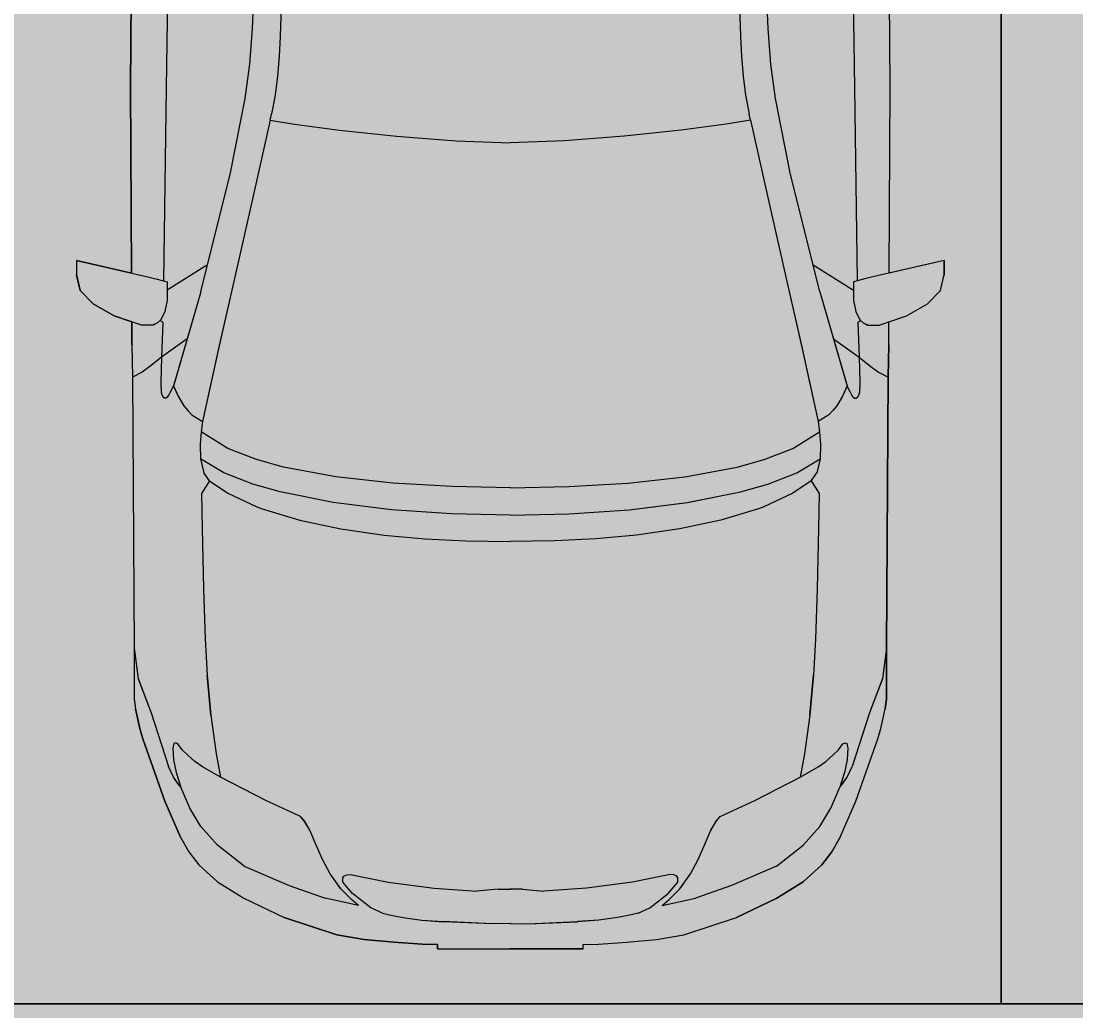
# Model space of a CAD drawing. Header units: millimetres. Extents: x 141848 to 1648660, y -821378 to -151356.
# Drawn here: x 180528 to 183075, y -270627 to -268236 of the extents above; entities that cross this region are included whole.
import ezdxf

# ---------------------------------------------------------------- set-up
doc = ezdxf.new("R2010")
doc.units = ezdxf.units.MM
doc.header["$MEASUREMENT"] = 0
for name, color, linetype in [('Cars', 7, 'Continuous'), ('Cotations - 1_100', 7, 'Continuous'), ('Extérieur - Environnement', 7, 'Continuous')]:
    doc.layers.add(name, color=color, linetype=linetype)
doc.styles.add('STYLE_GENERE_2', font='')
doc.styles.get('STYLE_GENERE_2').set_extended_font_data('Arial')
doc.dimstyles.new('STYLE_GENERE__2', dxfattribs={"dimtxt": 250, "dimasz": 190, "dimexe": 1.25, "dimexo": 0.625, "dimgap": 0, "dimtad": 1, "dimlfac": 0.001, "dimtxsty": 'STYLE_GENERE_2', "dimblk": 'ARROWHEAD_6', "dimblk1": 'ARROWHEAD_6', "dimblk2": 'ARROWHEAD_6', "dimcen": 2.5, "dimse1": 1, "dimse2": 1, "dimclrd": 7, "dimclre": 7, "dimclrt": 7, "dimazin": 3, "dimtfac": 1, "dimtmove": 0, "dimatfit": 3})

# ---------------------------------------------------------------- blocks, each defined once
blk = doc.blocks.new('Dalle_28_1', base_point=(175394.7, -271810.1))
at = {"linetype": 'Continuous', "lineweight": 0, "true_color": 0x90b349}
blk.add_hatch(color=55, dxfattribs=at).paths.add_polyline_path([(175394.7, -271810.1), (175394.7, -273590.2), (195582, -273450.5), (195571.1, -271436.3), (195571.1, -271498.6), (190571.1, -271498.6), (190571.1, -270609.8), (188115.6, -270609.8), (187894.7, -270609.8), (185394.7, -270609.8), (182894.7, -270609.8), (180394.7, -270609.8), (177894.7, -270609.8), (175394.7, -270609.8)])
at = {"color": 7, "linetype": 'Continuous', "lineweight": 5, "flags": 128}
blk.add_lwpolyline([(175394.7, -271810.1), (175394.7, -273590.2), (195582, -273450.5), (195571.1, -271436.3), (195571.1, -271498.6), (190571.1, -271498.6), (190571.1, -270609.8), (188115.6, -270609.8), (187894.7, -270609.8), (185394.7, -270609.8), (182894.7, -270609.8), (180394.7, -270609.8), (177894.7, -270609.8), (175394.7, -270609.8)], close=True, dxfattribs=at)
blk = doc.blocks.new('Car 0025')
at = {"layer": 'Cars', "color": 7, "linetype": 'Continuous', "lineweight": 13}
for p, q in [((-926.9, 2522.7), (-928.9, 2089.8)), ((-928.9, 2089.8), (-926.9, 2522.7)), ((-836.8, 2545.3), (-843.3, 2088.2)), ((812.6, 2545.3), (819.1, 2088.2)), ((904.7, 2089.8), (902.7, 2522.7)), ((904.7, 2089.8), (902.7, 2522.7)), ((-634.8, 2231.6), (-630.6, 2324.2)), ((610.6, 2231.6), (606.4, 2324.2)), ((-564.1, 2317.3), (-567.9, 2213)), ((539.9, 2317.3), (543.8, 2213)), ((-640.9, 2145.4), (-634.8, 2231.6)), ((616.7, 2145.4), (610.6, 2231.6)), ((-567.9, 2213), (-570.5, 2163.8)), ((543.8, 2213), (546.3, 2163.8)), ((-652.1, 2062.2), (-640.9, 2145.4)), ((-570.5, 2163.8), (-574.3, 2116.7)), ((546.3, 2163.8), (550.1, 2116.7)), ((627.9, 2062.2), (616.7, 2145.4)), ((-574.3, 2116.7), (-580.1, 2070.5)), ((550.1, 2116.7), (555.9, 2070.5)), ((-928.9, 2089.8), (-926.4, 1640.4)), ((-926.4, 1640.4), (-928.9, 2089.8)), ((902.2, 1640.4), (904.7, 2089.8)), ((902.2, 1640.4), (904.7, 2089.8)), ((-843.3, 2088.2), (-849.7, 1622.1)), ((-580.1, 2070.5), (-588.5, 2025.1)), ((555.9, 2070.5), (564.3, 2025.1)), ((819.1, 2088.2), (825.5, 1622.1)), ((-687.5, 1882.8), (-652.1, 2062.2)), ((663.3, 1882.8), (627.9, 2062.2)), ((-591.8, 2010.3), (-588.8, 2024.6)), ((-588.8, 2024.6), (-588.4, 2025.3)), ((564.6, 2024.6), (564.2, 2025.3)), ((567.6, 2010.3), (564.6, 2024.6)), ((-591.8, 2010.3), (-632, 1830.3)), ((-591.8, 2010.3), (-532.9, 2000.2)), ((-532.9, 2000.2), (-424.2, 1986.1)), ((508.7, 2000.2), (400, 1986.1)), ((567.6, 2010.3), (508.7, 2000.2)), ((567.6, 2010.3), (607.8, 1830.3)), ((-424.2, 1986.1), (-287.2, 1971.5)), ((-287.2, 1971.5), (-142.7, 1960.1)), ((263, 1971.5), (118.5, 1960.1)), ((400, 1986.1), (263, 1971.5)), ((-142.7, 1960.1), (-12.1, 1955.6)), ((118.5, 1960.1), (-12.1, 1955.6)), ((-759.7, 1595.1), (-687.5, 1882.8)), ((735.5, 1595.1), (663.3, 1882.8)), ((-632, 1830.3), (-674.2, 1645.7)), ((607.8, 1830.3), (650, 1645.7)), ((-926.4, 1640.4), (-1059.8, 1671.2)), ((-1059.8, 1671.2), (-1059.8, 1636.9)), ((-1059.8, 1671.2), (-887.7, 1631.5)), ((-1059.8, 1671.2), (-1059.8, 1636.9)), ((-743.3, 1660.3), (-840.5, 1599.8)), ((719.1, 1660.3), (816.3, 1599.8)), ((1035.6, 1671.2), (863.5, 1631.5)), ((1035.6, 1671.2), (902.2, 1640.4)), ((1035.6, 1636.9), (1035.6, 1671.2)), ((1035.6, 1671.2), (1035.6, 1636.9)), ((-1059.8, 1636.9), (-1050.9, 1598.8)), ((-1050.9, 1598.8), (-1059.8, 1636.9)), ((-887.7, 1631.5), (-864.6, 1626)), ((-674.2, 1645.7), (-715.3, 1465.4)), ((650, 1645.7), (691.1, 1465.4)), ((863.5, 1631.5), (840.4, 1626)), ((1026.7, 1598.8), (1035.6, 1636.9)), ((1026.7, 1598.8), (1035.6, 1636.9)), ((-864.6, 1626), (-840.5, 1619.8)), ((-840.5, 1619.8), (-840.5, 1574.6)), ((840.4, 1626), (816.3, 1619.8)), ((816.3, 1619.8), (816.3, 1574.6)), ((-1050.9, 1598.8), (-1019.1, 1566.8)), ((-1019.1, 1566.8), (-1050.9, 1598.8)), ((-759.7, 1595.1), (-825.1, 1368)), ((735.5, 1595.1), (800.9, 1368)), ((994.9, 1566.8), (1026.7, 1598.8)), ((994.9, 1566.8), (1026.7, 1598.8)), ((-1019.1, 1566.8), (-968.5, 1537.3)), ((-968.5, 1537.3), (-1019.1, 1566.8)), ((-840.5, 1574.6), (-846.5, 1548.1)), ((816.3, 1574.6), (822.3, 1548.1)), ((944.3, 1537.3), (994.9, 1566.8)), ((944.3, 1537.3), (994.9, 1566.8)), ((-968.5, 1537.3), (-926, 1523.1)), ((-902.5, 1515.3), (-968.5, 1537.3)), ((-846.5, 1548.1), (-856.3, 1528)), ((822.3, 1548.1), (832.1, 1528)), ((878.3, 1515.3), (944.3, 1537.3)), ((901.8, 1523.1), (944.3, 1537.3)), ((-926, 1523.1), (-925.7, 1467.7)), ((-925.7, 1467.7), (-926, 1523.1)), ((-874.6, 1515.3), (-902.5, 1515.3)), ((-864.4, 1520.4), (-874.6, 1515.3)), ((-856.3, 1528), (-864.4, 1520.4)), ((-851.4, 1522.3), (-858.6, 1525.8)), ((-851.4, 1522.3), (-854.4, 1437.8)), ((827.2, 1522.3), (834.4, 1525.8)), ((827.2, 1522.3), (830.2, 1437.8)), ((832.1, 1528), (840.2, 1520.4)), ((840.2, 1520.4), (850.4, 1515.3)), ((850.4, 1515.3), (878.3, 1515.3)), ((901.5, 1467.7), (901.8, 1523.1)), ((901.5, 1467.7), (901.8, 1523.1)), ((-792.3, 1482), (-854.4, 1437.8)), ((768.1, 1482), (830.2, 1437.8)), ((-925.7, 1467.7), (-924.7, 1389.7)), ((-925.7, 1467.7), (-924.7, 1389.7)), ((-715.3, 1465.4), (-755.5, 1282.4)), ((691.1, 1465.4), (731.3, 1282.4)), ((900.5, 1389.7), (901.5, 1467.7)), ((901.5, 1467.7), (900.5, 1389.7)), ((-854.4, 1437.8), (-879.3, 1417.7)), ((-854.4, 1437.8), (-856.2, 1376.4)), ((830.2, 1437.8), (855.1, 1417.7)), ((830.2, 1437.8), (832, 1376.4)), ((-900.9, 1401.3), (-924.7, 1389.7)), ((-879.3, 1417.7), (-900.9, 1401.3)), ((855.1, 1417.7), (876.7, 1401.3)), ((876.7, 1401.3), (900.5, 1389.7)), ((-924.7, 1389.7), (-920.5, 734.5)), ((-924.7, 1389.7), (-920.5, 734.5)), ((-856.2, 1376.4), (-855, 1353.4)), ((832, 1376.4), (830.8, 1353.4)), ((896.3, 734.5), (900.5, 1389.7)), ((900.5, 1389.7), (896.3, 734.5)), ((-855, 1353.4), (-853.9, 1347.6)), ((-836.8, 1345.8), (-832.5, 1354)), ((-832.4, 1354), (-825.1, 1368)), ((-825.1, 1368), (-813.7, 1341.5)), ((800.9, 1368), (789.5, 1341.5)), ((808.2, 1354), (800.9, 1368)), ((812.6, 1345.8), (808.3, 1354)), ((830.8, 1353.4), (829.7, 1347.6)), ((-853.9, 1347.6), (-851, 1342)), ((-847.5, 1338.9), (-851, 1342)), ((-843.8, 1338.8), (-847.5, 1338.9)), ((-839.9, 1341.4), (-843.8, 1338.8)), ((-839.9, 1341.4), (-836.8, 1345.8)), ((-813.7, 1341.5), (-800.3, 1320)), ((789.5, 1341.5), (776.1, 1320)), ((815.7, 1341.4), (812.6, 1345.8)), ((815.7, 1341.4), (819.6, 1338.8)), ((819.6, 1338.8), (823.3, 1338.9)), ((823.3, 1338.9), (826.8, 1342)), ((829.7, 1347.6), (826.8, 1342)), ((-800.3, 1320), (-791.1, 1308.8)), ((-791.1, 1308.8), (-781.4, 1298.4)), ((766.9, 1308.8), (757.2, 1298.4)), ((776.1, 1320), (766.9, 1308.8)), ((-781.4, 1298.4), (-755.5, 1282.4)), ((-755.5, 1282.4), (-758.8, 1257.5)), ((-755.5, 1282.4), (-755.5, 1282.4)), ((757.2, 1298.4), (731.3, 1282.4)), ((731.3, 1282.4), (734.6, 1257.5)), ((731.3, 1282.4), (731.3, 1282.4)), ((-758.8, 1257.5), (-760.9, 1227.1)), ((-694, 1217.1), (-758.8, 1257.5)), ((669.8, 1217.1), (734.6, 1257.5)), ((734.6, 1257.5), (736.7, 1227.1)), ((-760.9, 1227.1), (-760.1, 1191.7)), ((736.7, 1227.1), (735.9, 1191.7)), ((-625.2, 1190.8), (-694, 1217.1)), ((601, 1190.8), (669.8, 1217.1)), ((-703.8, 1158.5), (-760.1, 1191.7)), ((-760.1, 1191.7), (-751.8, 1158)), ((-560.1, 1172.1), (-625.2, 1190.8)), ((-433.8, 1148.7), (-560.1, 1172.1)), ((409.6, 1148.7), (535.9, 1172.1)), ((535.9, 1172.1), (601, 1190.8)), ((679.6, 1158.5), (735.9, 1191.7)), ((735.9, 1191.7), (727.6, 1158)), ((-751.8, 1158), (-751.8, 1158)), ((-738.5, 1138.6), (-751.8, 1158)), ((-633.6, 1130.9), (-703.8, 1158.5)), ((-295.6, 1133.3), (-433.8, 1148.7)), ((271.4, 1133.3), (409.6, 1148.7)), ((609.4, 1130.9), (679.6, 1158.5)), ((714.3, 1138.6), (727.6, 1158)), ((727.6, 1158), (727.6, 1158)), ((-738.5, 1138.6), (-758, 1108.3)), ((-738.5, 1138.6), (-738.5, 1138.6)), ((-738.5, 1138.6), (-693.9, 1108.9)), ((-567.9, 1112.1), (-633.6, 1130.9)), ((-152.7, 1124.9), (-295.6, 1133.3)), ((-12.1, 1122.4), (-152.7, 1124.9)), ((-12.1, 1122.4), (128.5, 1124.9)), ((128.5, 1124.9), (271.4, 1133.3)), ((543.7, 1112.1), (609.4, 1130.9)), ((714.3, 1138.6), (669.7, 1108.9)), ((714.3, 1138.6), (714.3, 1138.6)), ((714.3, 1138.6), (733.8, 1108.3)), ((-758, 1108.3), (-755.8, 1024.9)), ((-693.9, 1108.9), (-624, 1076.3)), ((-439.5, 1086.6), (-567.9, 1112.1)), ((415.3, 1086.6), (543.7, 1112.1)), ((669.7, 1108.9), (599.8, 1076.3)), ((733.8, 1108.3), (731.7, 1024.9)), ((-624, 1076.3), (-610.9, 1071.4)), ((-610.9, 1071.4), (-520.4, 1043.6)), ((-298.8, 1069.2), (-439.5, 1086.6)), ((274.6, 1069.2), (415.3, 1086.6)), ((586.8, 1071.4), (496.2, 1043.6)), ((599.8, 1076.3), (586.8, 1071.4)), ((-154, 1059.4), (-298.8, 1069.2)), ((-12.1, 1056.3), (-154, 1059.4)), ((-12.1, 1056.3), (129.8, 1059.4)), ((129.8, 1059.4), (274.6, 1069.2)), ((-755.8, 1025), (-753.2, 878.1)), ((-755.8, 1024.9), (-755.8, 1024.9)), ((-520.4, 1043.6), (-421.4, 1022.7)), ((-421.4, 1022.7), (-316.5, 1007.9)), ((397.2, 1022.7), (292.3, 1007.9)), ((496.2, 1043.6), (397.2, 1022.7)), ((731.7, 1025), (729, 878.1)), ((731.6, 1024.9), (731.6, 1024.9)), ((-316.5, 1007.9), (-218.5, 999.1)), ((-218.5, 999.1), (-119.9, 994.1)), ((-119.9, 994.1), (-12.1, 992.4)), ((95.7, 994.1), (-12.1, 992.4)), ((194.3, 999.1), (95.7, 994.1)), ((292.3, 1007.9), (194.3, 999.1)), ((-753.2, 878.1), (-748.9, 756.7)), ((729, 878.1), (724.7, 756.7)), ((-748.9, 756.7), (-744.4, 670.1)), ((724.7, 756.7), (720.2, 670.1)), ((-920.5, 734.5), (-920.6, 683.7)), ((-920.5, 734.5), (-920.6, 683.7)), ((-920.5, 734.5), (-910.7, 661.1)), ((896.3, 734.5), (886.5, 661.1)), ((896.4, 683.7), (896.3, 734.5)), ((896.3, 734.5), (896.4, 683.7)), ((-920.6, 683.7), (-920.5, 645.6)), ((-920.6, 683.7), (-920.5, 645.6)), ((-744.4, 670.2), (-735.6, 572.8)), ((-735.6, 572.8), (-744.3, 670.1)), ((720.2, 670.2), (711.4, 572.8)), ((711.4, 572.8), (720.1, 670.1)), ((896.3, 645.6), (896.4, 683.7)), ((896.4, 683.7), (896.3, 645.6)), ((-920.5, 645.6), (-920, 612.5)), ((-920.5, 645.6), (-920, 612.5)), ((-910.7, 661.1), (-879.2, 578.8)), ((886.5, 661.1), (855, 578.8)), ((895.8, 612.5), (896.3, 645.6)), ((896.3, 645.6), (895.8, 612.5)), ((-920, 612.5), (-917.2, 588.4)), ((-920, 612.5), (-917.2, 588.4)), ((-899.6, 632.1), (-899.5, 631.1)), ((875.4, 632.1), (875.3, 631.1)), ((893, 588.4), (895.8, 612.5)), ((895.8, 612.5), (893, 588.4)), ((-917.2, 588.4), (-906.8, 541)), ((-906.8, 541), (-917.2, 588.4)), ((882.6, 541), (893, 588.4)), ((882.6, 541), (893, 588.4)), ((-879.2, 578.8), (-837.6, 449.2)), ((-735.6, 572.8), (-722, 479.6)), ((711.4, 572.8), (697.8, 479.6)), ((855, 578.8), (813.4, 449.2)), ((-906.8, 541), (-899.8, 515.5)), ((-899.8, 515.5), (-906.8, 541)), ((875.6, 515.5), (882.6, 541)), ((875.6, 515.5), (882.6, 541)), ((-899.8, 515.5), (-846, 365.6)), ((-846, 365.6), (-899.8, 515.5)), ((821.8, 365.6), (875.6, 515.5)), ((821.8, 365.6), (875.6, 515.5)), ((-824.6, 504.7), (-827.3, 493)), ((-827.3, 493), (-826, 479.9)), ((-820.1, 506), (-824.6, 504.7)), ((-815.2, 503.8), (-820.1, 506)), ((-804.3, 489.5), (-815.2, 503.8)), ((-790.7, 476), (-804.3, 489.5)), ((766.5, 476), (780.1, 489.5)), ((780.1, 489.5), (791, 503.8)), ((791, 503.8), (795.9, 506)), ((795.9, 506), (800.4, 504.7)), ((800.4, 504.7), (803.1, 493)), ((803.1, 493), (801.8, 479.9)), ((-826, 479.9), (-825, 465)), ((-825, 465), (-819.1, 434.2)), ((-773.6, 461.2), (-790.7, 476)), ((-755.7, 447.9), (-773.6, 461.2)), ((-722, 479.6), (-711.7, 423.4)), ((697.8, 479.6), (687.5, 423.4)), ((731.5, 447.9), (749.4, 461.2)), ((749.4, 461.2), (766.5, 476)), ((800.8, 465), (794.9, 434.2)), ((801.8, 479.9), (800.8, 465)), ((-825.2, 422.9), (-837.6, 449.2)), ((-819.1, 434.2), (-812.8, 414.4)), ((-711.7, 423.4), (-755.7, 447.9)), ((687.5, 423.4), (731.5, 447.9)), ((794.9, 434.2), (788.6, 414.4)), ((801, 422.9), (813.4, 449.2)), ((-814.8, 408.3), (-825.2, 422.9)), ((-807.5, 399), (-814.8, 408.3)), ((-812.8, 414.4), (-807.5, 399)), ((-602.3, 367), (-711.7, 423.4)), ((578.1, 367), (687.5, 423.4)), ((788.6, 414.4), (783.3, 399)), ((783.3, 399), (790.6, 408.3)), ((790.6, 408.3), (801, 422.9)), ((-786.3, 348.7), (-807.5, 399)), ((762.1, 348.7), (783.3, 399)), ((-846, 365.6), (-808.7, 278.6)), ((-808.7, 278.6), (-846, 365.6)), ((-518.8, 327.9), (-602.3, 367)), ((494.6, 327.9), (578.1, 367)), ((784.5, 278.6), (821.8, 365.6)), ((784.5, 278.6), (821.8, 365.6)), ((-759.1, 304.4), (-786.3, 348.7)), ((734.9, 304.4), (762.1, 348.7)), ((-509.5, 317.5), (-518.8, 327.9)), ((-496.3, 294.8), (-509.5, 317.5)), ((472.1, 294.8), (485.3, 317.5)), ((485.3, 317.5), (494.6, 327.9)), ((-718.8, 259), (-759.1, 304.4)), ((-480.1, 257), (-496.3, 294.8)), ((455.9, 257), (472.1, 294.8)), ((694.6, 259), (734.9, 304.4)), ((-808.7, 278.6), (-788.2, 243.2)), ((-808.7, 278.6), (-788.2, 243.2)), ((-654.4, 208.3), (-718.8, 259)), ((-465.1, 222.6), (-480.1, 257)), ((440.9, 222.6), (455.9, 257)), ((630.2, 208.3), (694.6, 259)), ((764, 243.2), (784.5, 278.6)), ((784.5, 278.6), (764, 243.2)), ((-788.2, 243.2), (-764, 211.8)), ((-788.2, 243.2), (-764, 211.8)), ((739.8, 211.8), (764, 243.2)), ((764, 243.2), (739.8, 211.8)), ((-764, 211.8), (-719, 170.5)), ((-764, 211.8), (-719, 170.5)), ((-654.4, 208.3), (-546.4, 161.2)), ((-447.3, 189.6), (-465.1, 222.6)), ((423.1, 189.6), (440.9, 222.6)), ((630.2, 208.3), (522.2, 161.2)), ((694.8, 170.5), (739.8, 211.8)), ((739.8, 211.8), (694.8, 170.5)), ((-421.5, 153.3), (-447.3, 189.6)), ((-416.6, 180.1), (-414.1, 184)), ((-416.4, 169.3), (-416.6, 180.1)), ((-414.1, 184), (-406.9, 187.6)), ((-406.9, 187.6), (-398, 187.9)), ((-398, 187.9), (-307.1, 169.4)), ((373.8, 187.9), (282.9, 169.4)), ((382.7, 187.6), (373.8, 187.9)), ((389.9, 184), (382.7, 187.6)), ((392.4, 180.1), (389.9, 184)), ((392.2, 169.3), (392.4, 180.1)), ((397.3, 153.3), (423.1, 189.6)), ((-719, 170.5), (-655.3, 130.9)), ((-719, 170.5), (-655.3, 130.9)), ((-546.4, 161.2), (-459.2, 131.1)), ((-395.7, 128), (-421.5, 153.3)), ((-393.4, 142.5), (-416.4, 169.3)), ((-307.1, 169.4), (-196.1, 155)), ((-196.1, 155), (-92.9, 148.1)), ((171.9, 155), (68.7, 148.1)), ((282.9, 169.4), (171.9, 155)), ((369.2, 142.5), (392.2, 169.3)), ((371.5, 128), (397.3, 153.3)), ((522.2, 161.2), (435, 131.1)), ((631.1, 130.9), (694.8, 170.5)), ((694.8, 170.5), (631.1, 130.9)), ((-655.3, 130.9), (-558.5, 84.1)), ((-655.3, 130.9), (-558.5, 84.1)), ((-378.9, 113.2), (-459.2, 131.1)), ((-378.9, 113.2), (-395.7, 128)), ((-348.6, 107.3), (-393.4, 142.5)), ((-41.8, 152.8), (-92.9, 148.1)), ((-41.8, 152.8), (-11.3, 152.8)), ((17.6, 152.8), (-12.9, 152.8)), ((17.6, 152.8), (68.7, 148.1)), ((324.4, 107.3), (369.2, 142.5)), ((354.7, 113.2), (435, 131.1)), ((354.7, 113.2), (371.5, 128)), ((534.3, 84.1), (631.1, 130.9)), ((631.1, 130.9), (534.3, 84.1)), ((-320.4, 95.1), (-348.6, 107.3)), ((296.3, 95.1), (324.4, 107.3)), ((-558.5, 84.1), (-431, 42.5)), ((-431, 42.5), (-558.5, 84.1)), ((-320.4, 95.1), (-296.9, 89)), ((-296.9, 89), (-270.9, 84)), ((-270.9, 84), (-226, 78.1)), ((-226, 78.1), (-174.1, 74.2)), ((201.8, 78.1), (149.9, 74.2)), ((246.7, 84), (201.8, 78.1)), ((272.7, 89), (246.7, 84)), ((296.3, 95.1), (272.7, 89)), ((406.8, 42.5), (534.3, 84.1)), ((406.8, 42.5), (534.3, 84.1)), ((-54.7, 69.2), (-174.1, 74.2)), ((-73.2, 69.9), (-72.6, 69.9)), ((-12.1, 69.6), (-54.7, 69.2)), ((-12.1, 69.6), (30.5, 69.2)), ((30.5, 69.2), (149.9, 74.2)), ((49, 69.9), (48.4, 69.9)), ((-431, 42.5), (-364.7, 30.9)), ((-364.7, 30.9), (-431, 42.5)), ((-364.7, 30.9), (-293.1, 24.3)), ((-293.1, 24.3), (-364.7, 30.9)), ((268.9, 24.3), (340.5, 30.9)), ((268.9, 24.3), (340.5, 30.9)), ((340.5, 30.9), (406.8, 42.5)), ((340.5, 30.9), (406.8, 42.5)), ((-293.1, 24.3), (-225.1, 20.2)), ((-225.1, 20.2), (-293.1, 24.3)), ((-225.1, 20.2), (-187.9, 19.2)), ((-187.9, 19.2), (-225.1, 20.2)), ((-187.9, 19.2), (-187.9, 8.3)), ((-187.9, 8.3), (-187.9, 19.2)), ((-187.9, 8.3), (163.7, 8.3)), ((-187.9, 8.3), (-12.1, 8.3)), ((163.7, 8.3), (-12.1, 8.3)), ((163.7, 19.2), (200.9, 20.2)), ((163.7, 19.2), (200.9, 20.2)), ((163.7, 8.3), (163.7, 19.2)), ((163.7, 8.3), (163.7, 19.2)), ((200.9, 20.2), (268.9, 24.3)), ((200.9, 20.2), (268.9, 24.3))]:
    blk.add_line(p, q, dxfattribs=at)
blk = doc.blocks.new('*D549')
at = {"layer": 'Cotations - 1_100', "color": 7, "linetype": 'Continuous', "lineweight": 5}
for p, q in [((170588.6, -259410.6), (170588.6, -259260.6)), ((170688.6, -259510.6), (170488.6, -259310.6)), ((170776.1, -259410.6), (170401.1, -259410.6)), ((170588.6, -271829.4), (170588.6, -259410.6)), ((170488.6, -271729.4), (170688.6, -271929.4)), ((170776.1, -271829.4), (170401.1, -271829.4)), ((170588.6, -271979.4), (170588.6, -271829.4))]:
    blk.add_line(p, q, dxfattribs=at)
at = {"layer": 'Cotations - 1_100', "color": 7, "lineweight": 5, "insert": (170538.6, -266047.4), "char_height": 250, "attachment_point": 7, "rotation": 90, "style": 'STYLE_GENERE_2'}
blk.add_mtext('\\A1;{\\pql;\\fArial|b0|i0|c0|p38;12,42}', dxfattribs=at)
blk = doc.blocks.new('ARROWHEAD_6')
at = {"color": 0, "linetype": 'Continuous', "lineweight": 0}
for p, q in [((-0.5, -0.5), (0.5, 0.5)), ((0, 0), (-1, 0))]:
    blk.add_line(p, q, dxfattribs=at)

msp = doc.modelspace()

# ---------------------------------------------------------------- hatches: boundary and pattern name
at = {"linetype": 'Continuous', "lineweight": 0, "true_color": 0x6f6f6f}
h = msp.add_hatch(color=8, dxfattribs=at)
h.paths.add_polyline_path([(141848.442, -295062.571), (269220.821, -293826.868), (269220.821, -270902.734), (268763.049, -270902.734), (254213.6, -271040.575), (254213.6, -163437.635), (153156.2, -163437.635), (153156.2, -271040.575), (153182.962, -271040.57), (153183.146, -272000.514, -0.40942736), (149183.681, -275935.042), (141848.442, -275935.042)])
h.paths.add_polyline_path([(158435.584, -260639.953), (155145.584, -260639.953), (155145.584, -248364.953), (155145.584, -243089.974), (155145.584, -242189.974), (158435.584, -242189.974)], flags=0)
h.paths.add_polyline_path([(161503.433, -171995.57), (161503.433, -193810.571), (161503.433, -230015.57), (161503.433, -260810.571), (196775.042, -260810.571), (196775.042, -222495.57), (186955.542, -222495.57), (186955.542, -218295.57), (196754.55, -218295.57), (196754.55, -208495.57), (196754.55, -204495.57), (193355.542, -204495.57), (193355.542, -195161.535), (195576.034, -195161.535), (195576.034, -189810.571), (217850.068, -189810.571), (217850.068, -262266.885), (245610.045, -262266.885), (245610.045, -253395.571), (245626.034, -253395.571), (246426.034, -253395.571), (247826.034, -253395.571), (247826.034, -248005.571), (247826.034, -246605.571), (245626.034, -246605.571), (245610.045, -246605.571), (245610.045, -171995.57), (212806.28, -171995.57)], flags=0)
h.paths.add_polyline_path([(162737.042, -269433.913, -0.09031866), (162858.773, -268727.623, -0.20144873), (163912.639, -267592.74, -0.10421145), (164718.006, -267415.055), (165317.979, -267409.371, -0.10404461), (166125.354, -267571.244, -0.23825546), (167284.257, -268953.318, -0.05518862), (167336.836, -269390.334), (167338.931, -269611.438), (167351.046, -270890.267), (167092.583, -271892.761, -0.26794919), (165370.083, -272909.124), (164770.11, -272914.808, -0.19371746), (163379.252, -272370.185, -0.07056876), (163028.663, -271931.262, -0.1316525), (162751.253, -270933.845)], flags=0)
h.paths.add_polyline_path([(175327.752, -275599.002, -0.4157911), (173316.986, -273599.031), (173316.986, -273452.052), (173330.488, -267377.824, -0.3805567), (175316.986, -265609.826), (175394.714, -265609.826), (175394.714, -270609.826), (190394.714, -270609.826), (190394.714, -265609.826), (195356.191, -265609.826, -0.41421356), (196856.191, -267109.826), (196856.191, -273660.699, -0.34550161), (195137.285, -275433.432)], flags=0)
h.paths.add_polyline_path([(205510.093, -271504.083, -0.13447393), (205230.948, -270484.937), (205230.948, -268984.937, -0.41421356), (207230.948, -266984.937), (207830.948, -266984.937, -0.41421356), (209830.948, -268984.937), (209830.948, -270484.937, -0.12882035), (209574.03, -271465.581, -0.27093629), (207830.948, -272484.937), (207230.948, -272484.937, -0.26498)], flags=0)
h.paths.add_polyline_path([(217862.687, -273329.325), (217869.949, -267730.336, -0.09856151), (218100.718, -266943.721), (218117.681, -266951.545, -0.258849), (219955.479, -265605.827), (219953.141, -265587.294), (220637.569, -265587.294), (220637.569, -265687.294), (220637.569, -270687.294), (250537.569, -270687.294), (250537.569, -265687.294), (252208.004, -265687.294), (254186.294, -265687.294), (254186.294, -267687.294), (254186.294, -271062.255, 0.00134576), (254186.323, -271073.021), (254197.209, -273095.233, -0.41421356), (252208.004, -275105.97), (243484.534, -275105.97, -0.00518896), (243431.438, -275116.103), (235447.992, -275196.191), (220071.012, -275253.24, -0.38655333), (217873.089, -273475.385, -0.02518922)], flags=0)
at = {"linetype": 'Continuous', "lineweight": 0, "true_color": 0xa7a7a7}
msp.add_hatch(color=253, dxfattribs=at).paths.add_polyline_path([(181159.81, -266071.404, 1), (191159.81, -266071.404, 1)])
at = {"linetype": 'Continuous', "lineweight": 0, "true_color": 0x90b349}
msp.add_hatch(color=55, dxfattribs=at).paths.add_polyline_path([(175394.714, -271810.115), (175394.714, -273590.239), (195581.991, -273450.488), (195571.148, -271436.346), (195571.148, -271563.708), (190571.148, -271563.708), (190571.148, -270609.826), (188115.569, -270609.826), (187894.714, -270609.826), (185394.714, -270609.826), (182894.714, -270609.826), (180394.714, -270609.826), (177894.714, -270609.826), (175394.714, -270609.826)])

# ---------------------------------------------------------------- linework, layer by layer
at = {"color": 9, "linetype": 'Continuous', "lineweight": 5}
msp.add_lwpolyline([(173316.986, -273452.052), (173316.986, -273599.031, 0.4157911), (175327.752, -275599.002), (195137.285, -275433.432, 0.34550161), (196856.191, -273660.699), (196856.191, -267109.826, 0.41421356), (195356.191, -265609.826), (190394.714, -265609.826), (190394.714, -270609.826), (175394.714, -270609.826), (175394.714, -265609.826), (175316.986, -265609.826, 0.3805567), (173330.488, -267377.824)], format="xyb", close=True, dxfattribs=at)
at = {"color": 255, "linetype": 'Continuous', "lineweight": 5, "flags": 128}
for points in [[(180394.714, -265609.826), (180394.714, -270609.826), (182894.714, -270609.826), (182894.714, -265609.826)], [(182894.714, -265609.826), (182894.714, -270609.826), (185394.714, -270609.826), (185394.714, -265609.826)]]:
    msp.add_lwpolyline(points, close=True, dxfattribs=at)
for points in [[(182894.714, -265609.826), (182894.714, -270609.826)], [(182894.714, -270609.826), (182894.714, -265609.826)], [(180394.714, -270609.826), (182894.714, -270609.826)], [(182894.714, -270609.826), (185394.714, -270609.826)]]:
    msp.add_lwpolyline(points, dxfattribs=at)
at = {"color": 7, "linetype": 'Continuous', "lineweight": 5}
msp.add_lwpolyline([(175394.714, -271810.115), (175394.714, -273590.239), (195581.991, -273450.488), (195571.148, -271436.346), (195571.148, -271563.708), (190571.148, -271563.708), (190571.148, -270609.826), (188115.569, -270609.826), (187894.714, -270609.826), (185394.714, -270609.826), (182894.714, -270609.826), (180394.714, -270609.826), (177894.714, -270609.826), (175394.714, -270609.826)], close=True, dxfattribs=at)
at = {"layer": 'Extérieur - Environnement', "color": 7, "linetype": 'Continuous', "lineweight": 13}
for p, q in [((180884.812, -267940.513), (180878.373, -268397.667)), ((182534.257, -267940.513), (182540.696, -268397.667)), ((180794.719, -267963.179), (180792.751, -268396.057)), ((180792.751, -268396.057), (180794.719, -267963.179)), ((182626.318, -268396.057), (182624.35, -267963.179)), ((182626.318, -268396.057), (182624.35, -267963.179)), ((181086.81, -268254.25), (181091.005, -268161.626)), ((181157.521, -268168.583), (181153.684, -268272.869)), ((182261.548, -268168.583), (182265.385, -268272.869)), ((182332.259, -268254.25), (182328.064, -268161.626)), ((181080.711, -268340.402), (181086.81, -268254.25)), ((182338.358, -268340.402), (182332.259, -268254.25)), ((181153.684, -268272.861), (181151.15, -268322.037)), ((182265.385, -268272.861), (182267.919, -268322.037)), ((181151.151, -268322.021), (181147.353, -268369.172)), ((182267.918, -268322.021), (182271.716, -268369.172)), ((181069.565, -268423.653), (181080.711, -268340.402)), ((182349.504, -268423.653), (182338.358, -268340.402)), ((181147.354, -268369.15), (181141.531, -268415.392)), ((182271.715, -268369.15), (182277.538, -268415.392)), ((180792.751, -268396.057), (180795.229, -268845.441)), ((180795.229, -268845.441), (180792.751, -268396.057)), ((180878.373, -268397.667), (180871.926, -268863.714)), ((182540.696, -268397.667), (182547.143, -268863.714)), ((182623.84, -268845.441), (182626.318, -268396.057)), ((182623.84, -268845.441), (182626.318, -268396.057)), ((181034.149, -268603.04), (181069.565, -268423.653)), ((181141.531, -268415.392), (181133.101, -268460.76)), ((182277.538, -268415.392), (182285.968, -268460.76)), ((182384.92, -268603.04), (182349.504, -268423.653)), ((181129.801, -268475.566), (181089.643, -268655.526)), ((181129.801, -268475.566), (181132.879, -268461.25)), ((181129.801, -268475.566), (181188.771, -268485.628)), ((181132.879, -268461.25), (181133.187, -268460.57)), ((181188.771, -268485.628), (181297.388, -268499.786)), ((182230.298, -268485.628), (182121.681, -268499.786)), ((182289.268, -268475.566), (182230.298, -268485.628)), ((182286.19, -268461.25), (182285.882, -268460.57)), ((182289.268, -268475.566), (182286.19, -268461.25)), ((182289.268, -268475.566), (182329.426, -268655.526)), ((181297.388, -268499.786), (181434.472, -268514.384)), ((182121.681, -268499.786), (181984.597, -268514.384)), ((181434.472, -268514.384), (181578.917, -268525.771)), ((181578.917, -268525.771), (181709.534, -268530.294)), ((181840.152, -268525.771), (181709.534, -268530.294)), ((181984.597, -268514.384), (181840.152, -268525.771)), ((180961.949, -268890.783), (181034.149, -268603.04)), ((182457.12, -268890.783), (182384.92, -268603.04)), ((181089.643, -268655.526), (181047.463, -268840.117)), ((182329.426, -268655.526), (182371.606, -268840.117)), ((180795.229, -268845.441), (180661.857, -268814.641)), ((180661.857, -268814.641), (180661.857, -268848.929)), ((180661.857, -268814.641), (180833.892, -268854.37)), ((180661.857, -268814.641), (180661.857, -268848.929)), ((182757.212, -268814.641), (182585.177, -268854.37)), ((182757.212, -268814.641), (182623.84, -268845.441)), ((182757.212, -268848.929), (182757.212, -268814.641)), ((182757.212, -268814.641), (182757.212, -268848.929)), ((180978.323, -268825.526), (180881.141, -268886.011)), ((181047.463, -268840.117), (181006.313, -269020.407)), ((182371.606, -268840.117), (182412.756, -269020.407)), ((182440.746, -268825.526), (182537.928, -268886.011)), ((180661.857, -268848.929), (180670.717, -268887.061)), ((180670.717, -268887.061), (180661.857, -268848.929)), ((180833.892, -268854.37), (180857.021, -268859.874)), ((180857.021, -268859.874), (180881.141, -268866.089)), ((180881.141, -268866.089), (180881.141, -268911.236)), ((182562.048, -268859.874), (182537.928, -268866.089)), ((182537.928, -268866.089), (182537.928, -268911.236)), ((182585.177, -268854.37), (182562.048, -268859.874)), ((182748.352, -268887.061), (182757.212, -268848.929)), ((182748.352, -268887.061), (182757.212, -268848.929)), ((180670.717, -268887.061), (180702.575, -268919.021)), ((180702.575, -268919.021), (180670.717, -268887.061)), ((180961.949, -268890.783), (180896.535, -269117.89)), ((182457.12, -268890.783), (182522.534, -269117.89)), ((182716.494, -268919.021), (182748.352, -268887.061)), ((182716.494, -268919.021), (182748.352, -268887.061)), ((180881.141, -268911.236), (180875.13, -268937.763)), ((182537.928, -268911.236), (182543.939, -268937.763)), ((180702.575, -268919.021), (180753.115, -268948.512)), ((180753.115, -268948.512), (180702.575, -268919.021)), ((180875.13, -268937.763), (180865.322, -268957.87)), ((182543.939, -268937.763), (182553.747, -268957.87)), ((182665.954, -268948.512), (182716.494, -268919.021)), ((182665.954, -268948.512), (182716.494, -268919.021)), ((180753.115, -268948.512), (180795.629, -268962.73)), ((180819.091, -268970.577), (180753.115, -268948.512)), ((180795.629, -268962.73), (180795.886, -269018.139)), ((180795.886, -269018.139), (180795.629, -268962.73)), ((180857.247, -268965.404), (180847.075, -268970.511)), ((180865.322, -268957.87), (180857.247, -268965.404)), ((180870.199, -268963.547), (180862.994, -268960.041)), ((180870.199, -268963.547), (180867.23, -269048.085)), ((182548.87, -268963.547), (182556.075, -268960.041)), ((182548.87, -268963.547), (182551.839, -269048.085)), ((182553.747, -268957.87), (182561.822, -268965.404)), ((182561.822, -268965.404), (182571.994, -268970.511)), ((182599.978, -268970.577), (182665.954, -268948.512)), ((182623.183, -269018.139), (182623.44, -268962.73)), ((182623.183, -269018.139), (182623.44, -268962.73)), ((182623.44, -268962.73), (182665.954, -268948.512)), ((180847.075, -268970.511), (180819.091, -268970.577)), ((182571.994, -268970.511), (182599.978, -268970.577)), ((180795.886, -269018.139), (180796.938, -269096.19)), ((180795.886, -269018.139), (180796.938, -269096.19)), ((180929.378, -269003.863), (180867.23, -269048.085)), ((181006.313, -269020.407), (180966.148, -269203.417)), ((182412.756, -269020.407), (182452.921, -269203.417)), ((182489.691, -269003.863), (182551.839, -269048.085)), ((182622.131, -269096.19), (182623.183, -269018.139)), ((182623.183, -269018.139), (182622.131, -269096.19)), ((180842.369, -269068.108), (180820.773, -269084.584)), ((180867.23, -269048.085), (180842.369, -269068.108)), ((180867.23, -269048.085), (180865.396, -269109.46)), ((182551.839, -269048.085), (182576.7, -269068.108)), ((182551.839, -269048.085), (182553.673, -269109.46)), ((182576.7, -269068.108), (182598.296, -269084.584)), ((180820.773, -269084.584), (180796.938, -269096.19)), ((180796.938, -269096.19), (180801.089, -269751.346)), ((180796.938, -269096.19), (180801.089, -269751.346)), ((182598.296, -269084.584), (182622.131, -269096.19)), ((182617.98, -269751.346), (182622.131, -269096.19)), ((182622.131, -269096.19), (182617.98, -269751.346)), ((180865.396, -269109.46), (180866.675, -269132.476)), ((180889.186, -269131.807), (180896.535, -269117.89)), ((180896.535, -269117.89), (180907.98, -269144.333)), ((182522.534, -269117.89), (182511.089, -269144.333)), ((182529.883, -269131.807), (182522.534, -269117.89)), ((182553.673, -269109.46), (182552.394, -269132.476)), ((180866.675, -269132.476), (180867.713, -269138.231)), ((180867.713, -269138.231), (180870.636, -269143.895)), ((180874.096, -269146.967), (180870.636, -269143.895)), ((180877.845, -269147.001), (180874.096, -269146.967)), ((180881.742, -269144.454), (180877.845, -269147.001)), ((180881.742, -269144.454), (180884.833, -269140.094)), ((180884.833, -269140.094), (180889.181, -269131.807)), ((180907.98, -269144.333), (180921.324, -269165.841)), ((182511.089, -269144.333), (182497.745, -269165.841)), ((182534.236, -269140.094), (182529.888, -269131.807)), ((182537.327, -269144.454), (182534.236, -269140.094)), ((182537.327, -269144.454), (182541.224, -269147.001)), ((182541.224, -269147.001), (182544.973, -269146.967)), ((182544.973, -269146.967), (182548.433, -269143.895)), ((182551.356, -269138.231), (182548.433, -269143.895)), ((182552.394, -269132.476), (182551.356, -269138.231)), ((180921.324, -269165.841), (180930.52, -269177.038)), ((182497.745, -269165.841), (182488.549, -269177.038)), ((180930.52, -269177.038), (180940.24, -269187.476)), ((180940.24, -269187.476), (180966.148, -269203.417)), ((182478.829, -269187.476), (182452.921, -269203.417)), ((182488.549, -269177.038), (182478.829, -269187.476)), ((180966.148, -269203.417), (180962.858, -269228.342)), ((180966.161, -269203.417), (180966.148, -269203.417)), ((182452.908, -269203.417), (182452.921, -269203.417)), ((182452.921, -269203.417), (182456.211, -269228.342)), ((180962.858, -269228.342), (180960.715, -269258.769)), ((181027.671, -269268.776), (180962.858, -269228.342)), ((182391.398, -269268.776), (182456.211, -269228.342)), ((182456.211, -269228.342), (182458.354, -269258.769)), ((180960.715, -269258.769), (180961.494, -269294.132)), ((181096.427, -269295.032), (181027.668, -269268.775)), ((182322.642, -269295.032), (182391.401, -269268.775)), ((182458.354, -269258.769), (182457.575, -269294.132)), ((181017.872, -269327.351), (180961.494, -269294.132)), ((180961.494, -269294.132), (180969.822, -269327.849)), ((181161.563, -269313.743), (181096.421, -269295.03)), ((182257.506, -269313.743), (182322.648, -269295.03)), ((182401.196, -269327.351), (182457.575, -269294.132)), ((182457.575, -269294.132), (182449.247, -269327.849)), ((181287.855, -269337.166), (181161.558, -269313.742)), ((182131.214, -269337.166), (182257.511, -269313.742)), ((180983.138, -269347.206), (180963.607, -269377.595)), ((180969.822, -269327.849), (180969.848, -269327.864)), ((180983.138, -269347.206), (180969.822, -269327.849)), ((180983.144, -269347.246), (180983.138, -269347.206)), ((180983.144, -269347.246), (181027.747, -269376.964)), ((181088.076, -269354.974), (181017.872, -269327.351)), ((181425.999, -269352.527), (181287.855, -269337.166)), ((181993.07, -269352.527), (182131.214, -269337.166)), ((182330.993, -269354.974), (182401.196, -269327.351)), ((182435.925, -269347.246), (182391.322, -269376.964)), ((182435.925, -269347.246), (182435.931, -269347.206)), ((182435.931, -269347.206), (182449.247, -269327.849)), ((182435.931, -269347.206), (182455.462, -269377.595)), ((182449.247, -269327.849), (182449.221, -269327.864)), ((181027.747, -269376.964), (181097.626, -269409.539)), ((181153.723, -269373.739), (181088.076, -269354.974)), ((181282.165, -269399.288), (181153.723, -269373.739)), ((181568.929, -269360.929), (181425.996, -269352.527)), ((181709.564, -269363.489), (181568.927, -269360.929)), ((181709.505, -269363.489), (181850.142, -269360.929)), ((181850.14, -269360.929), (181993.073, -269352.527)), ((182136.904, -269399.288), (182265.346, -269373.739)), ((182265.346, -269373.739), (182330.993, -269354.974)), ((182391.322, -269376.964), (182321.443, -269409.539)), ((180963.607, -269377.595), (180965.786, -269460.947)), ((181422.846, -269416.628), (181282.165, -269399.288)), ((181996.223, -269416.628), (182136.904, -269399.288)), ((182455.462, -269377.595), (182453.283, -269460.947)), ((181097.626, -269409.539), (181110.686, -269414.401)), ((181110.686, -269414.402), (181201.227, -269442.215)), ((181567.631, -269426.446), (181422.846, -269416.628)), ((181709.534, -269429.553), (181567.631, -269426.446)), ((181709.534, -269429.553), (181851.438, -269426.446)), ((181851.438, -269426.446), (181996.223, -269416.628)), ((182308.383, -269414.402), (182217.842, -269442.215)), ((182321.443, -269409.539), (182308.383, -269414.401)), ((181201.227, -269442.215), (181300.274, -269463.144)), ((182217.842, -269442.215), (182118.795, -269463.144)), ((180965.785, -269460.884), (180968.43, -269607.709)), ((180965.787, -269460.93), (180965.788, -269460.947)), ((181300.274, -269463.144), (181405.181, -269477.969)), ((181405.181, -269477.969), (181503.143, -269486.764)), ((182013.887, -269477.969), (181915.926, -269486.764)), ((182118.795, -269463.144), (182013.887, -269477.969)), ((182453.284, -269460.884), (182450.639, -269607.709)), ((182453.282, -269460.93), (182453.281, -269460.947)), ((181503.143, -269486.764), (181601.715, -269491.741)), ((181601.715, -269491.741), (181709.541, -269493.485)), ((181817.354, -269491.741), (181709.528, -269493.485)), ((181915.926, -269486.764), (181817.354, -269491.741)), ((180968.43, -269607.709), (180972.722, -269729.168)), ((182450.639, -269607.709), (182446.347, -269729.168)), ((180972.722, -269729.168), (180977.259, -269815.707)), ((182446.347, -269729.168), (182441.81, -269815.707)), ((180801.089, -269751.346), (180801.006, -269802.17)), ((180801.089, -269751.346), (180801.006, -269802.17)), ((180801.089, -269751.346), (180810.932, -269824.712)), ((182617.98, -269751.346), (182608.137, -269824.712)), ((182618.063, -269802.17), (182617.98, -269751.346)), ((182617.98, -269751.346), (182618.063, -269802.17)), ((180801.006, -269802.17), (180801.117, -269840.241)), ((180801.006, -269802.17), (180801.117, -269840.241)), ((182617.952, -269840.241), (182618.063, -269802.17)), ((182618.063, -269802.17), (182617.952, -269840.241)), ((180810.932, -269824.712), (180842.458, -269907.076)), ((180977.258, -269815.686), (180986.038, -269913)), ((180986.038, -269913), (180977.287, -269815.707)), ((182441.811, -269815.686), (182433.031, -269913)), ((182433.031, -269913), (182441.782, -269815.707)), ((182608.137, -269824.712), (182576.611, -269907.076)), ((180801.117, -269840.241), (180801.644, -269873.351)), ((180801.117, -269840.241), (180801.644, -269873.351)), ((180822.047, -269853.75), (180822.099, -269854.762)), ((182597.022, -269853.75), (182596.97, -269854.762)), ((182617.425, -269873.351), (182617.952, -269840.241)), ((182617.952, -269840.241), (182617.425, -269873.351)), ((180801.644, -269873.351), (180804.444, -269897.495)), ((180801.644, -269873.351), (180804.444, -269897.495)), ((182614.625, -269897.495), (182617.425, -269873.351)), ((182617.425, -269873.351), (182614.625, -269897.495)), ((180804.444, -269897.495), (180814.842, -269944.851)), ((180814.842, -269944.851), (180804.444, -269897.495)), ((180842.458, -269907.076), (180884.059, -270036.675)), ((182576.611, -269907.076), (182535.01, -270036.675)), ((182604.227, -269944.851), (182614.625, -269897.495)), ((182604.227, -269944.851), (182614.625, -269897.495)), ((180986.038, -269913), (180999.66, -270006.245)), ((182433.031, -269913), (182419.409, -270006.245)), ((180814.842, -269944.851), (180821.857, -269970.356)), ((180821.857, -269970.356), (180814.842, -269944.851)), ((182597.212, -269970.356), (182604.227, -269944.851)), ((182597.212, -269970.356), (182604.227, -269944.851)), ((180821.857, -269970.356), (180875.675, -270120.292)), ((180875.675, -270120.292), (180821.857, -269970.356)), ((180897.063, -269981.131), (180894.33, -269992.834)), ((180901.517, -269979.866), (180897.063, -269981.131)), ((180906.405, -269982.023), (180901.517, -269979.866)), ((180917.343, -269996.313), (180906.405, -269982.023)), ((182501.726, -269996.313), (182512.664, -269982.023)), ((182512.664, -269982.023), (182517.552, -269979.866)), ((182517.552, -269979.866), (182522.006, -269981.131)), ((182522.006, -269981.131), (182524.739, -269992.834)), ((182543.394, -270120.292), (182597.212, -269970.356)), ((182543.394, -270120.292), (182597.212, -269970.356)), ((180894.33, -269992.834), (180895.644, -270005.929)), ((180895.644, -270005.929), (180896.59, -270020.858)), ((180930.965, -270009.851), (180917.343, -269996.313)), ((180948.039, -270024.653), (180930.965, -270009.851)), ((180999.656, -270006.222), (181009.937, -270062.483)), ((182419.413, -270006.222), (182409.132, -270062.483)), ((182471.03, -270024.653), (182488.104, -270009.851)), ((182488.104, -270009.851), (182501.726, -269996.313)), ((182523.425, -270005.929), (182522.479, -270020.858)), ((182524.739, -269992.834), (182523.425, -270005.929)), ((180896.395, -270062.989), (180884.059, -270036.675)), ((180896.59, -270020.858), (180902.497, -270051.665)), ((180965.981, -270037.938), (180948.039, -270024.653)), ((181009.937, -270062.483), (180965.981, -270037.938)), ((182409.132, -270062.483), (182453.088, -270037.938)), ((182453.088, -270037.938), (182471.03, -270024.653)), ((182522.479, -270020.858), (182516.572, -270051.665)), ((182522.674, -270062.989), (182535.01, -270036.675)), ((180906.839, -270077.539), (180896.395, -270062.989)), ((180902.497, -270051.665), (180908.843, -270071.466)), ((181119.351, -270118.863), (181009.937, -270062.483)), ((182299.718, -270118.863), (182409.132, -270062.483)), ((182516.572, -270051.665), (182510.226, -270071.466)), ((182512.23, -270077.539), (182522.674, -270062.989)), ((180914.165, -270086.838), (180906.839, -270077.539)), ((180908.843, -270071.466), (180914.165, -270086.838)), ((180935.349, -270137.137), (180914.165, -270086.838)), ((182483.72, -270137.137), (182504.904, -270086.838)), ((182510.226, -270071.466), (182504.904, -270086.838)), ((182504.904, -270086.838), (182512.23, -270077.539)), ((180875.675, -270120.292), (180912.914, -270207.265)), ((180912.914, -270207.265), (180875.675, -270120.292)), ((180962.563, -270181.487), (180935.349, -270137.137)), ((181202.788, -270157.969), (181119.351, -270118.863)), ((182216.281, -270157.969), (182299.718, -270118.863)), ((182456.506, -270181.487), (182483.72, -270137.137)), ((182506.155, -270207.265), (182543.394, -270120.292)), ((182506.155, -270207.265), (182543.394, -270120.292)), ((181212.177, -270168.388), (181202.788, -270157.969)), ((182206.892, -270168.388), (182216.281, -270157.969)), ((181002.881, -270226.845), (180962.563, -270181.487)), ((181225.358, -270191.085), (181212.177, -270168.388)), ((181241.498, -270228.814), (181225.344, -270191.061)), ((182177.571, -270228.814), (182193.725, -270191.061)), ((182193.711, -270191.085), (182206.892, -270168.388)), ((182416.188, -270226.845), (182456.506, -270181.487)), ((180912.914, -270207.265), (180933.458, -270242.637)), ((180912.914, -270207.265), (180933.458, -270242.637)), ((182485.611, -270242.637), (182506.155, -270207.265)), ((182506.155, -270207.265), (182485.611, -270242.637)), ((180933.458, -270242.637), (180957.636, -270274.057)), ((180933.458, -270242.637), (180957.636, -270274.057)), ((181067.207, -270277.574), (181002.881, -270226.845)), ((181256.565, -270263.214), (181241.498, -270228.814)), ((182162.504, -270263.214), (182177.571, -270228.814)), ((182351.862, -270277.574), (182416.188, -270226.845)), ((182461.433, -270274.057), (182485.611, -270242.637)), ((182485.611, -270242.637), (182461.433, -270274.057)), ((181274.348, -270296.215), (181256.565, -270263.214)), ((182144.721, -270296.215), (182162.504, -270263.214)), ((180957.636, -270274.057), (181002.665, -270315.366)), ((180957.636, -270274.057), (181002.665, -270315.366)), ((181067.207, -270277.574), (181175.241, -270324.617)), ((182351.862, -270277.574), (182243.828, -270324.617)), ((182416.404, -270315.366), (182461.433, -270274.057)), ((182461.433, -270274.057), (182416.404, -270315.366)), ((181002.665, -270315.366), (181066.382, -270354.962)), ((181002.665, -270315.366), (181066.382, -270354.962)), ((181300.093, -270332.552), (181274.348, -270296.215)), ((181305.058, -270305.748), (181307.503, -270301.855)), ((181305.207, -270316.575), (181305.058, -270305.748)), ((181328.266, -270343.397), (181305.207, -270316.575)), ((181307.503, -270301.855), (181314.749, -270298.21)), ((181314.749, -270298.21), (181323.661, -270297.958)), ((181323.661, -270297.958), (181414.528, -270316.412)), ((181414.528, -270316.412), (181525.553, -270330.869)), ((182004.541, -270316.412), (181893.516, -270330.869)), ((182095.408, -270297.958), (182004.541, -270316.412)), ((182090.803, -270343.397), (182113.862, -270316.575)), ((182104.32, -270298.21), (182095.408, -270297.958)), ((182111.566, -270301.855), (182104.32, -270298.21)), ((182114.011, -270305.748), (182111.566, -270301.855)), ((182113.862, -270316.575), (182114.011, -270305.748)), ((182118.976, -270332.552), (182144.721, -270296.215)), ((182352.687, -270354.962), (182416.404, -270315.366)), ((182416.404, -270315.366), (182352.687, -270354.962)), ((181175.241, -270324.617), (181262.472, -270354.753)), ((181325.962, -270357.827), (181300.093, -270332.552)), ((181373.026, -270378.587), (181328.266, -270343.397)), ((181525.553, -270330.869), (181628.691, -270337.753)), ((181679.813, -270333.08), (181628.691, -270337.753)), ((181679.813, -270333.08), (181710.35, -270333.08)), ((181739.256, -270333.08), (181708.719, -270333.08)), ((181739.256, -270333.08), (181790.378, -270337.753)), ((181893.516, -270330.869), (181790.378, -270337.753)), ((182046.042, -270378.587), (182090.803, -270343.397)), ((182093.107, -270357.827), (182118.976, -270332.552)), ((182243.828, -270324.617), (182156.597, -270354.753)), ((181066.382, -270354.962), (181163.177, -270401.747)), ((181066.382, -270354.962), (181163.177, -270401.747)), ((181342.719, -270372.646), (181262.472, -270354.753)), ((181342.719, -270372.646), (181325.962, -270357.827)), ((182076.35, -270372.646), (182156.597, -270354.753)), ((182076.35, -270372.646), (182093.107, -270357.827)), ((182255.892, -270401.747), (182352.687, -270354.962)), ((182352.687, -270354.962), (182255.892, -270401.747)), ((181401.186, -270390.74), (181373.026, -270378.587)), ((181401.186, -270390.74), (181424.754, -270396.82)), ((182017.883, -270390.74), (181994.315, -270396.82)), ((182017.883, -270390.74), (182046.042, -270378.587)), ((181163.177, -270401.747), (181290.666, -270443.385)), ((181290.666, -270443.385), (181163.177, -270401.747)), ((181424.749, -270396.819), (181450.747, -270401.804)), ((181450.734, -270401.802), (181495.652, -270407.761)), ((181495.652, -270407.761), (181547.545, -270411.686)), ((181666.933, -270416.626), (181547.545, -270411.686)), ((181648.4, -270415.992), (181649.042, -270415.992)), ((181709.546, -270416.285), (181666.933, -270416.626)), ((181709.523, -270416.285), (181752.136, -270416.626)), ((181752.136, -270416.626), (181871.524, -270411.686)), ((181770.669, -270415.992), (181770.027, -270415.992)), ((181923.417, -270407.761), (181871.524, -270411.686)), ((181968.335, -270401.802), (181923.417, -270407.761)), ((181994.32, -270396.819), (181968.322, -270401.804)), ((182128.403, -270443.385), (182255.892, -270401.747)), ((182128.403, -270443.385), (182255.892, -270401.747)), ((181290.666, -270443.385), (181356.906, -270454.963)), ((181356.906, -270454.963), (181290.666, -270443.385)), ((182062.163, -270454.963), (182128.403, -270443.385)), ((182062.163, -270454.963), (182128.403, -270443.385)), ((181356.906, -270454.963), (181428.525, -270461.515)), ((181428.525, -270461.515), (181356.906, -270454.963)), ((181428.525, -270461.515), (181496.511, -270465.609)), ((181496.511, -270465.609), (181428.525, -270461.515)), ((181496.511, -270465.609), (181533.773, -270466.699)), ((181533.773, -270466.699), (181496.511, -270465.609)), ((181533.773, -270466.699), (181533.773, -270477.528)), ((181533.773, -270477.528), (181533.773, -270466.699)), ((181885.296, -270466.699), (181922.558, -270465.609)), ((181885.296, -270466.699), (181922.558, -270465.609)), ((181885.296, -270477.528), (181885.296, -270466.699)), ((181885.296, -270477.528), (181885.296, -270466.699)), ((181922.558, -270465.609), (181990.544, -270461.515)), ((181922.558, -270465.609), (181990.544, -270461.515)), ((181990.544, -270461.515), (182062.163, -270454.963)), ((181990.544, -270461.515), (182062.163, -270454.963)), ((181533.773, -270477.528), (181885.296, -270477.528)), ((181533.773, -270477.528), (181709.534, -270477.528)), ((181885.296, -270477.528), (181709.534, -270477.528))]:
    msp.add_line(p, q, dxfattribs=at)

# ---------------------------------------------------------------- block references
at = {"color": 7, "linetype": 'Continuous', "lineweight": 5}
msp.add_blockref('Dalle_28_1', (175394.714, -271810.115), dxfattribs=at)
at = {"layer": 'Cars', "color": 7, "linetype": 'Continuous', "lineweight": 5, "zscale": 1000}
msp.add_blockref('Car 0025', (181721.633, -270485.849), dxfattribs=at)

# ---------------------------------------------------------------- dimensions: what is measured, and where the dimension line sits
at = {"layer": 'Cotations - 1_100', "color": 7, "linetype": 'Continuous', "lineweight": 5}
dim = msp.add_linear_dim(base=(170588.579, -259410.571), p1=(173777.126, -271829.431), p2=(195375.042, -259410.571), angle=90, dimstyle='STYLE_GENERE__2', dxfattribs=at)
dim.commit()
dim.dimension.update_dxf_attribs({"geometry": '*D549', "text_midpoint": (170413.579, -265627.429), "dimtype": 160, "text_rotation": 90})

doc.saveas('drawing.dxf')
